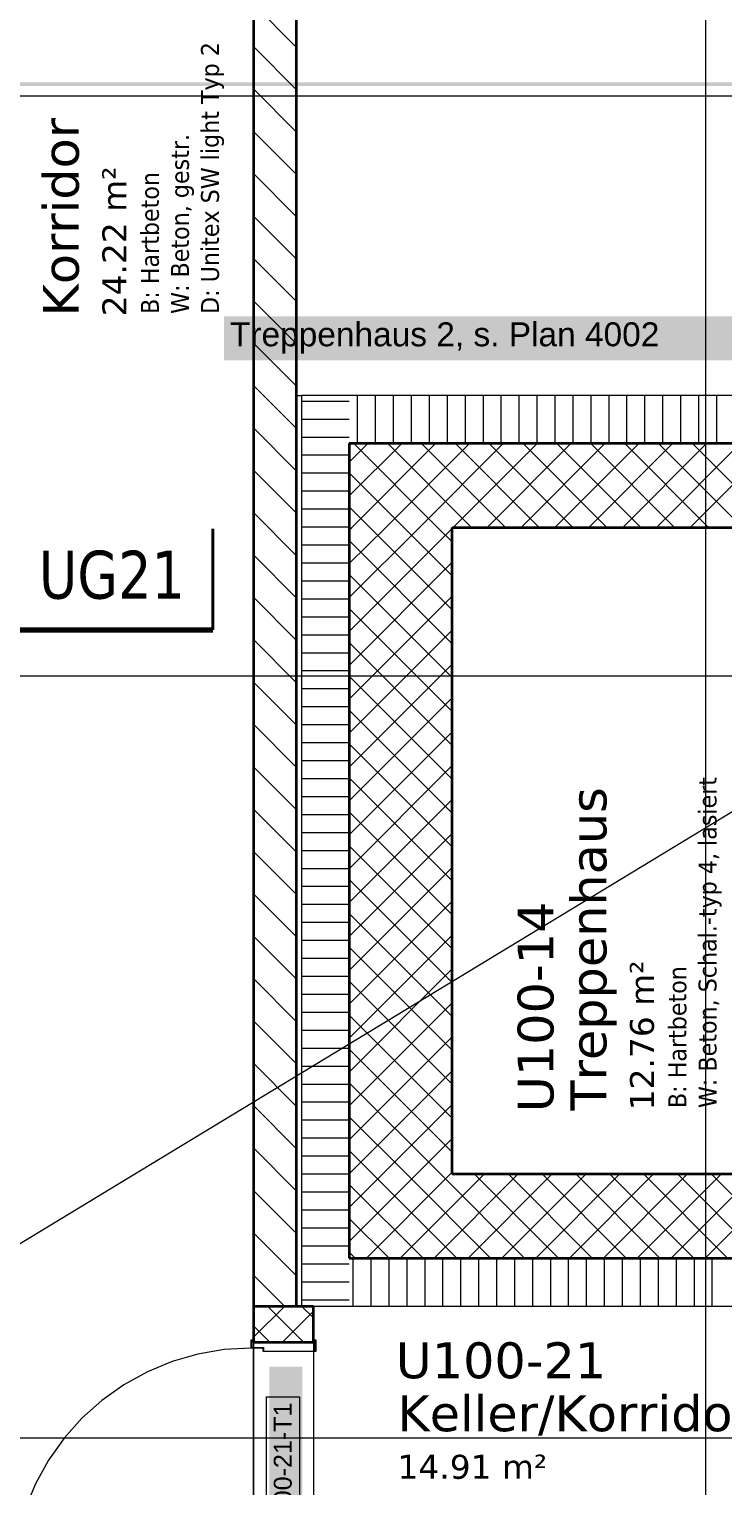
# Model space of a CAD drawing. Extents: x -1132 to 613, y -233 to 616.
# Drawn here: x -531.2 to -473.2, y 25 to 146.6 of the extents above; entities that cross this region are included whole.
import ezdxf
from ezdxf.lldxf.tags import DXFTag

# ---------------------------------------------------------------- set-up
doc = ezdxf.new("R2010")
doc.units = 0
doc.layers.get('0').update_dxf_attribs({"lineweight": 13})
for name, color, linetype, lineweight in [('A-____-NOTE-TEXT', 7, 'Continuous', 9), ('A-AREA-____-IDEN', 7, 'Continuous', 5), ('A-DETL-____-HDLN', 7, '_Verdeckte Linien_', 9), ('A-DETL-GENF-HDLN', 7, '_Verdeckte Linien_', 9), ('A-DOOR-____-IDEN', 7, 'Continuous', 5), ('A-DOOR-____-OTLN', 7, 'Continuous', 9), ('A-DOOR-FRAM-MCUT', 7, 'Continuous', 9), ('A-DOOR-OPNG-OTLN', 7, 'Continuous', 9), ('A-FLOR-____-OTLN', 7, 'Continuous', 9), ('A-WALL-____-MCUT', 7, 'Continuous', 35), ('A-WALL-____-PATT', 7, 'Continuous', 35), ('S-GRID-____-OTLN', 7, 'Continuous', 5), ('S-STRS-____-MBND', 7, '_Strichpunkt - Fein', 9)]:
    doc.layers.add(name, color=color, linetype=linetype, lineweight=lineweight)
doc.layers.add('EL01_WAN_Leitung_Potentialausgleich', color=1, linetype='fein_strichliert', lineweight=13, true_color=0xff0000)
doc.layers.add('G-____-____-SYMB', color=7, linetype='Strichpunkt - Weit', lineweight=5, true_color=0x008080)
doc.styles.get("Standard").update_dxf_attribs({"font": 'arial.ttf'})
tags = doc.linetypes.add('_Rasterlinie_', pattern=[0.375, 0.2, -0.05, 0.075, -0.05]).pattern_tags.tags
tags[10:11] = [DXFTag(74, 4), DXFTag(75, 0), DXFTag(340, '0'), DXFTag(46, 1.0), DXFTag(50, 0.0), DXFTag(44, 0.0), DXFTag(45, 0.0)]
tags[8:9] = [DXFTag(74, 4), DXFTag(75, 0), DXFTag(340, '0'), DXFTag(46, 1.0), DXFTag(50, 0.0), DXFTag(44, 0.0), DXFTag(45, 0.0)]
tags[6:7] = [DXFTag(74, 4), DXFTag(75, 0), DXFTag(340, '0'), DXFTag(46, 1.0), DXFTag(50, 0.0), DXFTag(44, 0.0), DXFTag(45, 0.0)]
tags[4:5] = [DXFTag(74, 4), DXFTag(75, 0), DXFTag(340, '0'), DXFTag(46, 1.0), DXFTag(50, 0.0), DXFTag(44, 0.0), DXFTag(45, 0.0)]
tags = doc.linetypes.add('_Schnittlinie_', pattern=[0.3, 0.15, -0.05, 0.05, -0.05]).pattern_tags.tags
tags[10:11] = [DXFTag(74, 4), DXFTag(75, 0), DXFTag(340, '0'), DXFTag(46, 1.0), DXFTag(50, 0.0), DXFTag(44, 0.0), DXFTag(45, 0.0)]
tags[8:9] = [DXFTag(74, 4), DXFTag(75, 0), DXFTag(340, '0'), DXFTag(46, 1.0), DXFTag(50, 0.0), DXFTag(44, 0.0), DXFTag(45, 0.0)]
tags[6:7] = [DXFTag(74, 4), DXFTag(75, 0), DXFTag(340, '0'), DXFTag(46, 1.0), DXFTag(50, 0.0), DXFTag(44, 0.0), DXFTag(45, 0.0)]
tags[4:5] = [DXFTag(74, 4), DXFTag(75, 0), DXFTag(340, '0'), DXFTag(46, 1.0), DXFTag(50, 0.0), DXFTag(44, 0.0), DXFTag(45, 0.0)]
tags = doc.linetypes.add('_Strichpunkt - Fein', pattern=[0.2, 0.1, -0.05, 0, -0.05]).pattern_tags.tags
tags[10:11] = [DXFTag(74, 4), DXFTag(75, 0), DXFTag(340, '0'), DXFTag(46, 1.0), DXFTag(50, 0.0), DXFTag(44, 0.0), DXFTag(45, 0.0)]
tags[8:9] = [DXFTag(74, 4), DXFTag(75, 0), DXFTag(340, '0'), DXFTag(46, 1.0), DXFTag(50, 0.0), DXFTag(44, 0.0), DXFTag(45, 0.0)]
tags[6:7] = [DXFTag(74, 4), DXFTag(75, 0), DXFTag(340, '0'), DXFTag(46, 1.0), DXFTag(50, 0.0), DXFTag(44, 0.0), DXFTag(45, 0.0)]
tags[4:5] = [DXFTag(74, 4), DXFTag(75, 0), DXFTag(340, '0'), DXFTag(46, 1.0), DXFTag(50, 0.0), DXFTag(44, 0.0), DXFTag(45, 0.0)]
tags = doc.linetypes.add('_Verdeckte Linien_', pattern=[0.15, 0.1, -0.05]).pattern_tags.tags
tags[6:7] = [DXFTag(74, 4), DXFTag(75, 0), DXFTag(340, '0'), DXFTag(46, 1.0), DXFTag(50, 0.0), DXFTag(44, 0.0), DXFTag(45, 0.0)]
tags[4:5] = [DXFTag(74, 4), DXFTag(75, 0), DXFTag(340, '0'), DXFTag(46, 1.0), DXFTag(50, 0.0), DXFTag(44, 0.0), DXFTag(45, 0.0)]
tags = doc.linetypes.add('fein_strichliert', pattern=[4, 1, -2, 1]).pattern_tags.tags
tags[8:9] = [DXFTag(74, 4), DXFTag(75, 0), DXFTag(340, '0'), DXFTag(46, 0.0), DXFTag(50, 0.0), DXFTag(44, 0.0), DXFTag(45, 0.0)]
tags[6:7] = [DXFTag(74, 4), DXFTag(75, 0), DXFTag(340, '0'), DXFTag(46, 0.0), DXFTag(50, 0.0), DXFTag(44, 0.0), DXFTag(45, 0.0)]
tags[4:5] = [DXFTag(74, 4), DXFTag(75, 0), DXFTag(340, '0'), DXFTag(46, 0.0), DXFTag(50, 0.0), DXFTag(44, 0.0), DXFTag(45, 0.0)]
tags = doc.linetypes.add('Grundrissdarstellung Sturz', pattern=[0.25, 0.15, -0.05, 0, -0.05]).pattern_tags.tags
tags[10:11] = [DXFTag(74, 4), DXFTag(75, 0), DXFTag(340, '0'), DXFTag(46, 1.0), DXFTag(50, 0.0), DXFTag(44, 0.0), DXFTag(45, 0.0)]
tags[8:9] = [DXFTag(74, 4), DXFTag(75, 0), DXFTag(340, '0'), DXFTag(46, 1.0), DXFTag(50, 0.0), DXFTag(44, 0.0), DXFTag(45, 0.0)]
tags[6:7] = [DXFTag(74, 4), DXFTag(75, 0), DXFTag(340, '0'), DXFTag(46, 1.0), DXFTag(50, 0.0), DXFTag(44, 0.0), DXFTag(45, 0.0)]
tags[4:5] = [DXFTag(74, 4), DXFTag(75, 0), DXFTag(340, '0'), DXFTag(46, 1.0), DXFTag(50, 0.0), DXFTag(44, 0.0), DXFTag(45, 0.0)]
tags = doc.linetypes.add('Strichpunkt - Weit', pattern=[0.5, 0.2, -0.15, 0, -0.15]).pattern_tags.tags
tags[10:11] = [DXFTag(74, 4), DXFTag(75, 0), DXFTag(340, '0'), DXFTag(46, 1.0), DXFTag(50, 0.0), DXFTag(44, 0.0), DXFTag(45, 0.0)]
tags[8:9] = [DXFTag(74, 4), DXFTag(75, 0), DXFTag(340, '0'), DXFTag(46, 1.0), DXFTag(50, 0.0), DXFTag(44, 0.0), DXFTag(45, 0.0)]
tags[6:7] = [DXFTag(74, 4), DXFTag(75, 0), DXFTag(340, '0'), DXFTag(46, 1.0), DXFTag(50, 0.0), DXFTag(44, 0.0), DXFTag(45, 0.0)]
tags[4:5] = [DXFTag(74, 4), DXFTag(75, 0), DXFTag(340, '0'), DXFTag(46, 1.0), DXFTag(50, 0.0), DXFTag(44, 0.0), DXFTag(45, 0.0)]

# ---------------------------------------------------------------- blocks, each defined once
blk = doc.blocks.new('Referenz-A0UJ2EK7XE', base_point=(-1124.08, -162.87))
at = {"layer": 'A-____-NOTE-TEXT', "color": 7, "linetype": 'Continuous', "lineweight": 5, "ltscale": 0.13, "true_color": 0xffffff}
for points in [[(-514.88, 118.92), (-469.38, 118.92), (-514.88, 122.59)], [(-469.38, 118.92), (-514.88, 122.59), (-469.38, 122.59)]]:
    blk.add_solid(points, dxfattribs=at)
at = {"layer": 'A-DETL-____-HDLN', "color": 0, "linetype": '_Verdeckte Linien_', "ltscale": 0.13}
blk.add_line((-373.81, 140.98), (-743.51, 140.98), dxfattribs=at)
at = {"layer": 'A-DETL-GENF-HDLN', "color": 0, "linetype": '_Verdeckte Linien_', "ltscale": 0.13}
blk.add_line((-373.81, 140.98), (-743.51, -83.02), dxfattribs=at)
at = {"layer": 'A-DOOR-____-IDEN', "color": 0, "linetype": 'Continuous', "ltscale": 0.13}
for p, q in [((-511.34, 20.56), (-511.34, 32.4)), ((-511.34, 32.4), (-508.56, 32.4)), ((-508.56, 32.4), (-508.56, 20.56))]:
    blk.add_line(p, q, dxfattribs=at)
at = {"layer": 'A-DOOR-____-IDEN', "color": 7, "linetype": 'Continuous', "ltscale": 0.13, "true_color": 0xffffff}
for points in [[(-511.1, 20.38), (-508.34, 20.38), (-511.1, 34.92)], [(-508.34, 20.38), (-511.1, 34.92), (-508.34, 34.92)]]:
    blk.add_solid(points, dxfattribs=at)
at = {"layer": 'A-DOOR-____-OTLN', "color": 0, "linetype": 'Grundrissdarstellung Sturz', "ltscale": 0.13}
for p, q in [((-512.41, 36.98), (-512.41, 15.98)), ((-507.41, 36.98), (-507.41, 15.98))]:
    blk.add_line(p, q, dxfattribs=at)
at = {"layer": 'A-DOOR-FRAM-MCUT', "color": 0, "linetype": 'Continuous', "ltscale": 0.13}
for p, q in [((-512.61, 37.18), (-512.41, 37.18)), ((-512.61, 36.48), (-512.61, 37.18)), ((-511.61, 36.48), (-512.61, 36.48)), ((-512.57, 37.14), (-512.57, 36.52)), ((-512.41, 37.14), (-512.57, 37.14)), ((-512.57, 36.52), (-511.57, 36.52)), ((-512.41, 37.18), (-512.41, 37.14)), ((-511.61, 36.18), (-511.61, 36.48)), ((-511.57, 36.52), (-511.57, 36.22)), ((-507.41, 37.18), (-507.21, 37.18)), ((-507.41, 37.14), (-507.41, 37.18)), ((-507.25, 37.14), (-507.41, 37.14)), ((-507.25, 36.22), (-507.25, 37.14)), ((-507.21, 37.18), (-507.21, 36.18)), ((-507.21, 36.18), (-511.61, 36.18)), ((-511.57, 36.22), (-507.25, 36.22))]:
    blk.add_line(p, q, dxfattribs=at)
at = {"layer": 'A-DOOR-OPNG-OTLN', "color": 0, "linetype": 'Continuous', "ltscale": 0.13}
for p, q in [((-512.61, 36.48), (-514.85, 36.35)), ((-519.21, 35.36), (-521.28, 34.5)), ((-517.06, 35.98), (-519.21, 35.36)), ((-514.85, 36.35), (-517.06, 35.98)), ((-521.28, 34.5), (-523.25, 33.41)), ((-523.25, 33.41), (-525.08, 32.11)), ((-525.08, 32.11), (-526.75, 30.62)), ((-526.75, 30.62), (-528.24, 28.95)), ((-528.24, 28.95), (-529.54, 27.12)), ((-529.54, 27.12), (-530.63, 25.16)), ((-530.63, 25.16), (-531.48, 23.08))]:
    blk.add_line(p, q, dxfattribs=at)
at = {"layer": 'A-FLOR-____-OTLN', "color": 0, "linetype": 'Continuous', "ltscale": 0.13}
for p, q in [((-508.81, 115.98), (-508.41, 115.98)), ((-512.41, 36.52), (-512.41, 36.98)), ((-512.41, 16.48), (-512.41, 36.48)), ((-507.41, 36.98), (-507.41, 36.22)), ((-507.41, 36.18), (-507.41, 16.78))]:
    blk.add_line(p, q, dxfattribs=at)
at = {"layer": 'A-WALL-____-MCUT', "color": 0, "linetype": 'Continuous', "ltscale": 0.35}
for p, q in [((-512.41, 158.98), (-512.41, 36.98)), ((-508.81, 39.98), (-508.81, 155.38)), ((-431.01, 111.98), (-504.41, 111.98)), ((-504.41, 111.98), (-504.41, 43.98)), ((-495.81, 104.98), (-428.61, 104.98)), ((-495.81, 50.98), (-495.81, 104.98)), ((-401.31, 50.98), (-495.81, 50.98)), ((-504.41, 43.98), (-401.81, 43.98)), ((-512.41, 39.98), (-507.41, 39.98)), ((-507.41, 36.98), (-507.41, 39.98)), ((-512.41, 36.98), (-507.41, 36.98))]:
    blk.add_line(p, q, dxfattribs=at)
at = {"layer": 'A-WALL-____-MCUT', "color": 0, "linetype": 'Continuous', "lineweight": 9, "ltscale": 0.13}
for p, q in [((-508.41, 115.98), (-508.41, 39.98)), ((-435.01, 115.98), (-508.41, 115.98)), ((-507.41, 39.98), (-401.81, 39.98))]:
    blk.add_line(p, q, dxfattribs=at)
at = {"layer": 'A-WALL-____-PATT', "color": 0, "linetype": 'Continuous', "lineweight": 9, "ltscale": 0.13}
for p, q in [((-512.41, 148.64), (-508.81, 145.04)), ((-512.41, 145.1), (-508.81, 141.5)), ((-512.41, 141.57), (-508.81, 137.97)), ((-512.41, 138.03), (-508.81, 134.43)), ((-512.41, 134.5), (-508.81, 130.9)), ((-512.41, 130.96), (-508.81, 127.36)), ((-512.41, 127.43), (-508.81, 123.83)), ((-512.41, 123.89), (-508.81, 120.29)), ((-512.41, 120.36), (-508.81, 116.76)), ((-512.41, 116.82), (-508.81, 113.22)), ((-503.71, 111.98), (-503.71, 115.98)), ((-502.21, 111.98), (-502.21, 115.98)), ((-500.71, 111.98), (-500.71, 115.98)), ((-499.21, 111.98), (-499.21, 115.98)), ((-497.71, 111.98), (-497.71, 115.98)), ((-496.21, 111.98), (-496.21, 115.98)), ((-494.71, 111.98), (-494.71, 115.98)), ((-493.21, 111.98), (-493.21, 115.98)), ((-491.71, 111.98), (-491.71, 115.98)), ((-490.21, 111.98), (-490.21, 115.98)), ((-488.71, 111.98), (-488.71, 115.98)), ((-487.21, 111.98), (-487.21, 115.98)), ((-485.71, 111.98), (-485.71, 115.98)), ((-484.21, 111.98), (-484.21, 115.98)), ((-482.71, 111.98), (-482.71, 115.98)), ((-481.21, 111.98), (-481.21, 115.98)), ((-479.71, 111.98), (-479.71, 115.98)), ((-478.21, 111.98), (-478.21, 115.98)), ((-476.71, 111.98), (-476.71, 115.98)), ((-475.21, 111.98), (-475.21, 115.98)), ((-473.71, 111.98), (-473.71, 115.98)), ((-504.41, 115.49), (-508.41, 115.49)), ((-512.41, 113.28), (-508.81, 109.68)), ((-504.41, 113.99), (-508.41, 113.99)), ((-504.41, 112.49), (-508.41, 112.49)), ((-504.41, 110.43), (-502.86, 111.98)), ((-504.41, 107.6), (-500.03, 111.98)), ((-504.2, 104.98), (-497.2, 111.98)), ((-497.03, 104.98), (-504.03, 111.98)), ((-501.37, 104.98), (-494.37, 111.98)), ((-494.2, 104.98), (-501.2, 111.98)), ((-498.54, 104.98), (-491.54, 111.98)), ((-491.37, 104.98), (-498.37, 111.98)), ((-495.72, 104.98), (-488.72, 111.98)), ((-488.54, 104.98), (-495.54, 111.98)), ((-492.89, 104.98), (-485.89, 111.98)), ((-485.72, 104.98), (-492.72, 111.98)), ((-490.06, 104.98), (-483.06, 111.98)), ((-482.89, 104.98), (-489.89, 111.98)), ((-487.23, 104.98), (-480.23, 111.98)), ((-480.06, 104.98), (-487.06, 111.98)), ((-484.4, 104.98), (-477.4, 111.98)), ((-477.23, 104.98), (-484.23, 111.98)), ((-481.57, 104.98), (-474.57, 111.98)), ((-474.4, 104.98), (-481.4, 111.98)), ((-478.75, 104.98), (-471.75, 111.98)), ((-471.57, 104.98), (-478.57, 111.98)), ((-475.92, 104.98), (-468.92, 111.98)), ((-468.74, 104.98), (-475.74, 111.98)), ((-504.41, 110.99), (-508.41, 110.99)), ((-512.41, 109.75), (-508.81, 106.15)), ((-504.41, 109.49), (-508.41, 109.49)), ((-499.86, 104.98), (-504.41, 109.53)), ((-504.41, 107.99), (-508.41, 107.99)), ((-512.41, 106.21), (-508.81, 102.61)), ((-504.41, 106.49), (-508.41, 106.49)), ((-502.69, 104.98), (-504.41, 106.7)), ((-504.41, 104.99), (-508.41, 104.99)), ((-504.41, 104.77), (-504.2, 104.98)), ((-504.41, 101.95), (-501.37, 104.98)), ((-504.41, 99.12), (-498.54, 104.98)), ((-504.41, 96.29), (-495.81, 104.89)), ((-495.81, 98.1), (-502.69, 104.98)), ((-495.81, 100.93), (-499.86, 104.98)), ((-495.81, 103.76), (-497.03, 104.98)), ((-504.41, 103.49), (-508.41, 103.49)), ((-495.81, 95.27), (-504.41, 103.87)), ((-512.41, 102.68), (-508.81, 99.08)), ((-504.41, 101.99), (-508.41, 101.99)), ((-504.41, 93.46), (-495.81, 102.06)), ((-495.81, 92.44), (-504.41, 101.04)), ((-504.41, 100.49), (-508.41, 100.49)), ((-512.41, 99.14), (-508.81, 95.54)), ((-504.41, 98.99), (-508.41, 98.99)), ((-504.41, 90.63), (-495.81, 99.23)), ((-504.41, 97.49), (-508.41, 97.49)), ((-495.81, 89.61), (-504.41, 98.21)), ((-504.41, 87.8), (-495.81, 96.4)), ((-512.41, 95.61), (-508.81, 92.01)), ((-504.41, 95.99), (-508.41, 95.99)), ((-495.81, 86.78), (-504.41, 95.38)), ((-504.41, 94.49), (-508.41, 94.49)), ((-504.41, 92.99), (-508.41, 92.99)), ((-504.41, 84.97), (-495.81, 93.57)), ((-495.81, 83.96), (-504.41, 92.56)), ((-512.41, 92.07), (-508.81, 88.47)), ((-504.41, 91.49), (-508.41, 91.49)), ((-504.41, 89.99), (-508.41, 89.99)), ((-504.41, 82.15), (-495.81, 90.75)), ((-495.81, 81.13), (-504.41, 89.73)), ((-512.41, 88.54), (-508.81, 84.94)), ((-504.41, 88.49), (-508.41, 88.49)), ((-504.41, 79.32), (-495.81, 87.92)), ((-504.41, 86.99), (-508.41, 86.99)), ((-495.81, 78.3), (-504.41, 86.9)), ((-504.41, 85.49), (-508.41, 85.49)), ((-512.41, 85), (-508.81, 81.4)), ((-504.41, 83.99), (-508.41, 83.99)), ((-504.41, 76.49), (-495.81, 85.09)), ((-495.81, 75.47), (-504.41, 84.07)), ((-512.41, 81.46), (-508.81, 77.86)), ((-504.41, 82.49), (-508.41, 82.49)), ((-504.41, 73.66), (-495.81, 82.26)), ((-504.41, 80.99), (-508.41, 80.99)), ((-495.81, 72.64), (-504.41, 81.24)), ((-504.41, 79.49), (-508.41, 79.49)), ((-504.41, 70.83), (-495.81, 79.43)), ((-512.41, 77.93), (-508.81, 74.33)), ((-504.41, 77.99), (-508.41, 77.99)), ((-495.81, 69.81), (-504.41, 78.41)), ((-504.41, 68), (-495.81, 76.6)), ((-504.41, 76.49), (-508.41, 76.49)), ((-495.81, 66.99), (-504.41, 75.59)), ((-512.41, 74.39), (-508.81, 70.79)), ((-504.41, 74.99), (-508.41, 74.99)), ((-504.41, 73.49), (-508.41, 73.49)), ((-504.41, 65.18), (-495.81, 73.78)), ((-504.41, 71.99), (-508.41, 71.99)), ((-495.81, 64.16), (-504.41, 72.76)), ((-512.41, 70.86), (-508.81, 67.26)), ((-504.41, 62.35), (-495.81, 70.95)), ((-504.41, 70.49), (-508.41, 70.49)), ((-495.81, 61.33), (-504.41, 69.93)), ((-504.41, 68.99), (-508.41, 68.99)), ((-504.41, 59.52), (-495.81, 68.12)), ((-512.41, 67.32), (-508.81, 63.72)), ((-504.41, 67.49), (-508.41, 67.49)), ((-495.81, 58.5), (-504.41, 67.1)), ((-504.41, 65.99), (-508.41, 65.99)), ((-504.41, 64.49), (-508.41, 64.49)), ((-504.41, 56.69), (-495.81, 65.29)), ((-512.41, 63.79), (-508.81, 60.19)), ((-495.81, 55.67), (-504.41, 64.27)), ((-504.41, 62.99), (-508.41, 62.99)), ((-504.41, 53.86), (-495.81, 62.46)), ((-504.41, 61.49), (-508.41, 61.49)), ((-495.81, 52.84), (-504.41, 61.44)), ((-512.41, 60.25), (-508.81, 56.65)), ((-504.41, 59.99), (-508.41, 59.99)), ((-504.41, 51.03), (-495.81, 59.63)), ((-504.41, 58.49), (-508.41, 58.49)), ((-496.77, 50.98), (-504.41, 58.62)), ((-512.41, 56.72), (-508.81, 53.12)), ((-504.41, 56.99), (-508.41, 56.99)), ((-501.63, 50.98), (-495.81, 56.81)), ((-504.41, 55.49), (-508.41, 55.49)), ((-499.6, 50.98), (-504.41, 55.79)), ((-504.41, 53.99), (-508.41, 53.99)), ((-498.8, 50.98), (-495.81, 53.98)), ((-512.41, 53.18), (-508.81, 49.58)), ((-504.41, 52.49), (-508.41, 52.49)), ((-502.43, 50.98), (-504.41, 52.96)), ((-495.98, 50.98), (-495.81, 51.15)), ((-504.41, 50.99), (-508.41, 50.99)), ((-504.41, 48.21), (-501.63, 50.98)), ((-504.41, 45.38), (-498.8, 50.98)), ((-498.25, 43.98), (-504.41, 50.13)), ((-502.98, 43.98), (-495.98, 50.98)), ((-495.43, 43.98), (-502.43, 50.98)), ((-500.15, 43.98), (-493.15, 50.98)), ((-492.6, 43.98), (-499.6, 50.98)), ((-497.32, 43.98), (-490.32, 50.98)), ((-489.77, 43.98), (-496.77, 50.98)), ((-494.49, 43.98), (-487.49, 50.98)), ((-486.94, 43.98), (-493.94, 50.98)), ((-491.66, 43.98), (-484.66, 50.98)), ((-484.11, 43.98), (-491.11, 50.98)), ((-488.83, 43.98), (-481.83, 50.98)), ((-481.28, 43.98), (-488.28, 50.98)), ((-486.01, 43.98), (-479.01, 50.98)), ((-478.46, 43.98), (-485.46, 50.98)), ((-483.18, 43.98), (-476.18, 50.98)), ((-475.63, 43.98), (-482.63, 50.98)), ((-480.35, 43.98), (-473.35, 50.98)), ((-472.8, 43.98), (-479.8, 50.98)), ((-477.52, 43.98), (-470.52, 50.98)), ((-469.97, 43.98), (-476.97, 50.98)), ((-474.69, 43.98), (-467.69, 50.98)), ((-467.14, 43.98), (-474.14, 50.98)), ((-512.41, 49.64), (-508.81, 46.04)), ((-504.41, 49.49), (-508.41, 49.49)), ((-504.41, 47.99), (-508.41, 47.99)), ((-504.41, 46.49), (-508.41, 46.49)), ((-501.08, 43.98), (-504.41, 47.3)), ((-512.41, 46.11), (-508.81, 42.51)), ((-504.41, 44.99), (-508.41, 44.99)), ((-503.91, 43.98), (-504.41, 44.47)), ((-504.11, 43.98), (-504.11, 39.98)), ((-502.61, 43.98), (-502.61, 39.98)), ((-501.11, 43.98), (-501.11, 39.98)), ((-499.61, 43.98), (-499.61, 39.98)), ((-498.11, 43.98), (-498.11, 39.98)), ((-496.61, 43.98), (-496.61, 39.98)), ((-495.11, 43.98), (-495.11, 39.98)), ((-493.61, 43.98), (-493.61, 39.98)), ((-492.11, 43.98), (-492.11, 39.98)), ((-490.61, 43.98), (-490.61, 39.98)), ((-489.11, 43.98), (-489.11, 39.98)), ((-487.61, 43.98), (-487.61, 39.98)), ((-486.11, 43.98), (-486.11, 39.98)), ((-484.61, 43.98), (-484.61, 39.98)), ((-483.11, 43.98), (-483.11, 39.98)), ((-481.61, 43.98), (-481.61, 39.98)), ((-480.11, 43.98), (-480.11, 39.98)), ((-478.61, 43.98), (-478.61, 39.98)), ((-477.11, 43.98), (-477.11, 39.98)), ((-475.61, 43.98), (-475.61, 39.98)), ((-474.11, 43.98), (-474.11, 39.98)), ((-512.41, 42.57), (-509.81, 39.98)), ((-504.41, 43.49), (-508.41, 43.49)), ((-504.41, 41.99), (-508.41, 41.99)), ((-504.41, 40.49), (-508.41, 40.49)), ((-512.41, 37.38), (-509.8, 39.98)), ((-508.23, 36.98), (-511.23, 39.98)), ((-509.98, 36.98), (-507.41, 39.55)), ((-507.41, 38.99), (-508.4, 39.98)), ((-511.05, 36.98), (-512.41, 38.33))]:
    blk.add_line(p, q, dxfattribs=at)
at = {"layer": 'G-____-____-SYMB', "color": 0, "linetype": 'Continuous', "lineweight": 40, "ltscale": 0.4}
blk.add_line((-515.81, 104.85), (-515.81, 96.42), dxfattribs=at)
at = {"layer": 'G-____-____-SYMB', "color": 0, "linetype": '_Schnittlinie_', "lineweight": 70, "ltscale": 0.7}
blk.add_line((-534.68, 96.42), (-515.81, 96.42), dxfattribs=at)
at = {"layer": 'S-GRID-____-OTLN', "color": 0, "linetype": '_Rasterlinie_', "ltscale": 0.13}
for p, q in [((-474.61, -159.1), (-474.61, 585.98)), ((-1115.8, 92.58), (95.18, 92.58)), ((-1115.8, 28.98), (95.18, 28.98))]:
    blk.add_line(p, q, dxfattribs=at)
at = {"layer": 'S-STRS-____-MBND', "color": 0, "linetype": '_Strichpunkt - Fein', "ltscale": 0.13}
for p, q in [((-495.81, 104.98), (-495.81, 50.98)), ((-470.91, 104.98), (-495.81, 104.98)), ((-495.81, 50.98), (-470.91, 50.98))]:
    blk.add_line(p, q, dxfattribs=at)
at = {"layer": 'A-____-NOTE-TEXT', "color": 0, "linetype": 'Continuous', "lineweight": 5, "ltscale": 0.13, "insert": (-514.38, 122.09), "char_height": 2, "attachment_point": 1}
blk.add_mtext('{\\fArial;Treppenhaus 2, s. Plan 4002}', dxfattribs=at)
at = {"layer": 'A-AREA-____-IDEN', "color": 0, "linetype": 'Continuous', "ltscale": 0.13, "attachment_point": 1, "rotation": 90}
for s, insert, char_height in [('{\\W0.9;\\fVerdana;D: Unitex SW light Typ 2}', (-516.8, 122.79), 1.5), ('{\\fVerdana;Korridor}', (-530.01, 122.58), 3), ('{\\W0.9;\\fVerdana;W: Beton, gestr.}', (-519.31, 122.79), 1.5), ('{\\fVerdana;24.22 m²}', (-525.04, 122.59), 2), ('{\\W0.9;\\fVerdana;B: Hartbeton}', (-521.82, 122.79), 1.5), ('{\\W0.9;\\fVerdana;W: Beton, Schal.-typ 4, lasiert}', (-475.23, 56.51), 1.5), ('{\\fVerdana;Treppenhaus}', (-485.93, 56.31), 3), ('{\\fVerdana;U100-14}', (-490.35, 56.16), 3), ('{\\fVerdana;12.76 m²}', (-480.96, 56.32), 2), ('{\\W0.9;\\fVerdana;B: Hartbeton}', (-477.75, 56.51), 1.5)]:
    blk.add_mtext(s, dxfattribs=dict(at, insert=insert, char_height=char_height))
at = {"layer": 'A-AREA-____-IDEN', "color": 0, "linetype": 'Continuous', "ltscale": 0.13, "attachment_point": 1}
for s, insert, char_height in [('{\\fVerdana;U100-21}', (-500.53, 36.96), 3), ('{\\fVerdana;Keller/Korridor}', (-500.39, 32.54), 3), ('{\\fVerdana;14.91 m²}', (-500.38, 27.57), 2)]:
    blk.add_mtext(s, dxfattribs=dict(at, insert=insert, char_height=char_height))
at = {"layer": 'A-DOOR-____-IDEN', "color": 0, "linetype": 'Continuous', "ltscale": 0.13, "insert": (-510.72, 20.76), "char_height": 1.5, "attachment_point": 1, "rotation": 90}
blk.add_mtext('{\\fArial;U100-21-T1}', dxfattribs=at)
at = {"layer": 'G-____-____-SYMB', "color": 0, "linetype": 'Continuous', "ltscale": 0.13, "insert": (-530.34, 103.03), "char_height": 4, "attachment_point": 1}
blk.add_mtext('{\\W0.8;\\fVerdana;UG21}', dxfattribs=at)

msp = doc.modelspace()

# ---------------------------------------------------------------- linework, layer by layer
at = {"layer": 'EL01_WAN_Leitung_Potentialausgleich', "linetype": 'ByBlock', "ltscale": 0.13}
for points in [[(48.2, 141.82), (-1115.8, 141.82), (48.2, 142.12)], [(-1115.8, 141.82), (48.2, 142.12), (-1115.8, 142.12)], [(48.2, 142.12), (-1115.8, 142.12), (-1115.8, 142.12)], [(48.2, 141.82), (48.2, 141.82), (-1115.8, 141.82)]]:
    msp.add_solid(points, dxfattribs=at)

# ---------------------------------------------------------------- block references
at = {"color": 9, "lineweight": 25, "ltscale": 0.25, "true_color": 0xc0c0c0}
msp.add_blockref('Referenz-A0UJ2EK7XE', (-1124.08, -162.87), dxfattribs=at)

doc.saveas('drawing.dxf')
